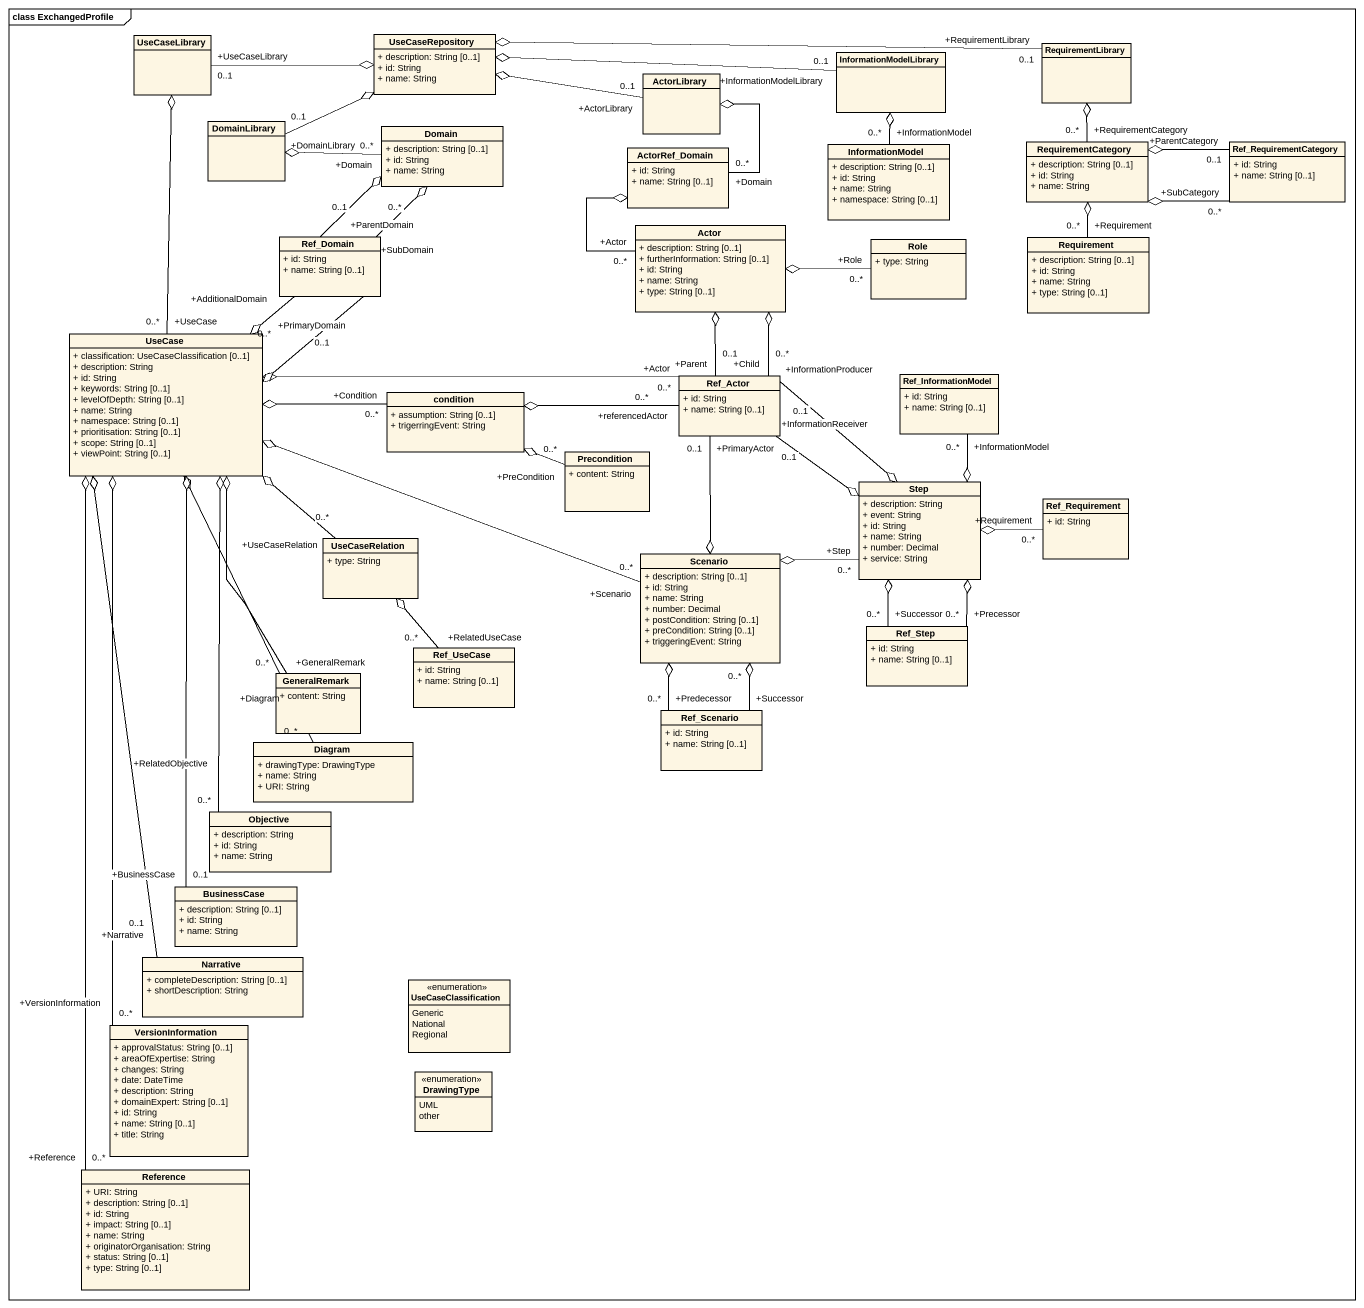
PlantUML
@startuml
mainframe class ExchangedProfile
hide circle
hide empty members
skinparam classAttributeIconSize 0
class UseCaseLibrary
class UseCaseRepository {
  + description: String [0..1]
  + id: String
  + name: String
}
class InformationModelLibrary
class RequirementLibrary
class ActorLibrary
class DomainLibrary
class Domain {
  + description: String [0..1]
  + id: String
  + name: String
}
class ActorRef_Domain {
  + id: String
  + name: String [0..1]
}
class InformationModel {
  + description: String [0..1]
  + id: String
  + name: String
  + namespace: String [0..1]
}
class RequirementCategory {
  + description: String [0..1]
  + id: String
  + name: String
}
class Ref_RequirementCategory {
  + id: String
  + name: String [0..1]
}
class Ref_Domain {
  + id: String
  + name: String [0..1]
}
class "Actor" as Actor_ {
  + description: String [0..1]
  + furtherInformation: String [0..1]
  + id: String
  + name: String
  + type: String [0..1]
}
class Role {
  + type: String
}
class Requirement {
  + description: String [0..1]
  + id: String
  + name: String
  + type: String [0..1]
}
class "UseCase" as UseCase_ {
  + classification: UseCaseClassification [0..1]
  + description: String
  + id: String
  + keywords: String [0..1]
  + levelOfDepth: String [0..1]
  + name: String
  + namespace: String [0..1]
  + prioritisation: String [0..1]
  + scope: String [0..1]
  + viewPoint: String [0..1]
}
class condition {
  + assumption: String [0..1]
  + trigerringEvent: String
}
class Ref_Actor {
  + id: String
  + name: String [0..1]
}
class Ref_InformationModel {
  + id: String
  + name: String [0..1]
}
class Precondition {
  + content: String
}
class Step {
  + description: String
  + event: String
  + id: String
  + name: String
  + number: Decimal
  + service: String
}
class Ref_Requirement {
  + id: String
}
class UseCaseRelation {
  + type: String
}
class Scenario {
  + description: String [0..1]
  + id: String
  + name: String
  + number: Decimal
  + postCondition: String [0..1]
  + preCondition: String [0..1]
  + triggeringEvent: String
}
class Ref_Step {
  + id: String
  + name: String [0..1]
}
class Ref_UseCase {
  + id: String
  + name: String [0..1]
}
class GeneralRemark {
  + content: String
}
class Ref_Scenario {
  + id: String
  + name: String [0..1]
}
class Diagram {
  + drawingType: DrawingType
  + name: String
  + URI: String
}
class Objective {
  + description: String
  + id: String
  + name: String
}
class BusinessCase {
  + description: String [0..1]
  + id: String
  + name: String
}
class Narrative {
  + completeDescription: String [0..1]
  + shortDescription: String
}
enum UseCaseClassification {
  Generic
  National
  Regional
}
class VersionInformation {
  + approvalStatus: String [0..1]
  + areaOfExpertise: String
  + changes: String
  + date: DateTime
  + description: String
  + domainExpert: String [0..1]
  + id: String
  + name: String [0..1]
  + title: String
}
enum DrawingType {
  UML
  other
}
class Reference {
  + URI: String
  + description: String [0..1]
  + id: String
  + impact: String [0..1]
  + name: String
  + originatorOrganisation: String
  + status: String [0..1]
  + type: String [0..1]
}
UseCaseLibrary "+UseCaseLibrary\n0..1" -right-o UseCaseRepository
InformationModelLibrary "+InformationModelLibrary\n0..1" -left-o UseCaseRepository
RequirementLibrary "+RequirementLibrary\n0..1" -left-o UseCaseRepository
ActorLibrary "+ActorLibrary\n0..1" -left-o UseCaseRepository
DomainLibrary "+DomainLibrary\n0..1" -right-o UseCaseRepository
Domain "+Domain\n0..*" -left-o DomainLibrary
ActorRef_Domain "+Domain\n0..*" -up-o ActorLibrary
InformationModel "+InformationModel\n0..*" -up-o InformationModelLibrary
RequirementCategory "+RequirementCategory\n0..*" -up-o RequirementLibrary
Ref_RequirementCategory "+SubCategory\n0..*" -left-o RequirementCategory
Ref_RequirementCategory "+ParentCategory\n0..1" -left-o RequirementCategory
Ref_Domain "+SubDomain\n0..*" -up-o Domain
Ref_Domain "+ParentDomain\n0..1" -up-o Domain
Ref_Domain "+PrimaryDomain\n0..1" --o UseCase_
Ref_Domain "+AdditionalDomain\n0..*" --o UseCase_
Actor_ "+Actor\n0..*" -up-o ActorRef_Domain
Role "+Role\n0..*" -left-o Actor_
Requirement "+Requirement\n0..*" -up-o RequirementCategory
UseCase_ "+UseCase\n0..*" -up-o UseCaseLibrary
condition "+Condition\n0..*" -left-o UseCase_
Ref_Actor "+Child\n0..*" -up-o Actor_
Ref_Actor "+Parent\n0..1" -up-o Actor_
Ref_Actor "+Actor\n0..*" -left-o UseCase_
Ref_Actor "+referencedActor\n0..*" -left-o condition
Ref_Actor "+InformationReceiver\n0..1" --o Step
Ref_Actor "+InformationProducer\n0..1" --o Step
Ref_Actor "+PrimaryActor\n0..1" --o Scenario
Ref_InformationModel "+InformationModel\n0..*" --o Step
Precondition "+PreCondition\n0..*" -left-o condition
Step "+Step\n0..*" -left-o Scenario
Ref_Requirement "+Requirement\n0..*" -left-o Step
UseCaseRelation "+UseCaseRelation\n0..*" -up-o UseCase_
Scenario "+Scenario\n0..*" -left-o UseCase_
Ref_Step "+Successor\n0..*" -up-o Step
Ref_Step "+Precessor\n0..*" -up-o Step
Ref_UseCase "+RelatedUseCase\n0..*" -up-o UseCaseRelation
GeneralRemark "+GeneralRemark\n0..*" -up-o UseCase_
Ref_Scenario "+Predecessor\n0..*" -up-o Scenario
Ref_Scenario "+Successor\n0..*" -up-o Scenario
Diagram "+Diagram\n0..*" -up-o UseCase_
Objective "+RelatedObjective\n0..*" -up-o UseCase_
BusinessCase "+BusinessCase\n0..1" -up-o UseCase_
Narrative "+Narrative\n0..1" -up-o UseCase_
VersionInformation "+VersionInformation\n0..*" -up-o UseCase_
Reference "+Reference\n0..*" -up-o UseCase_
@enduml
